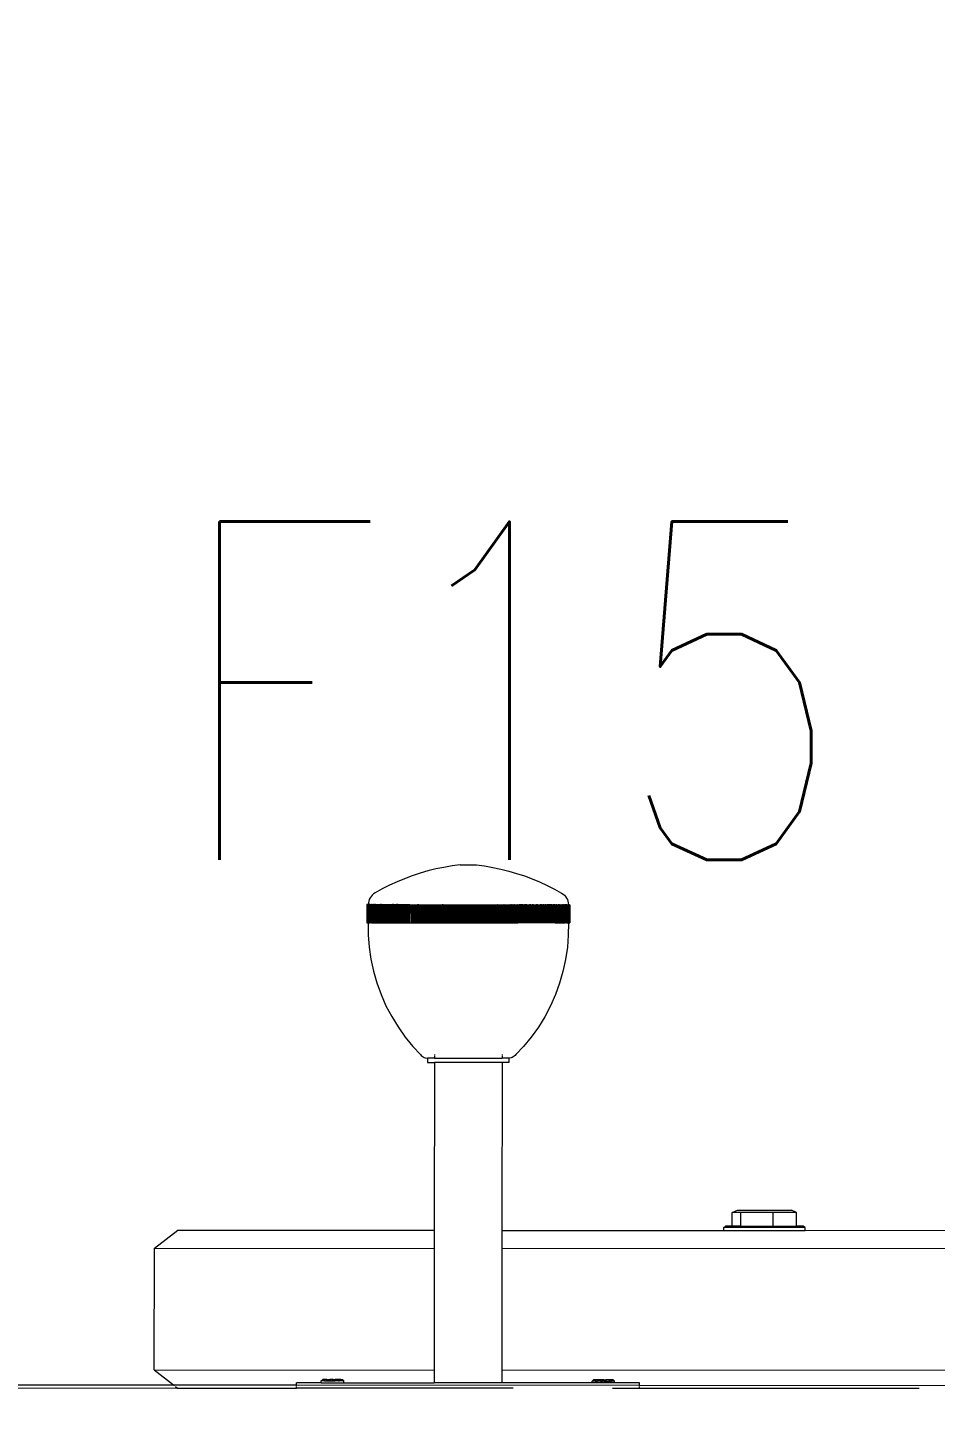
# Model space of a CAD drawing. Header units: inches. Extents: x 102655 to 148943, y 72248 to 114419.
# Drawn here: x 119462.5 to 119663.7, y 86831.7 to 87139.2 of the extents above; entities that cross this region are included whole.
import ezdxf
from ezdxf.enums import TextEntityAlignment as Align

# ---------------------------------------------------------------- set-up
doc = ezdxf.new("R2010")
doc.units = ezdxf.units.IN
doc.layers.add('ceiling dim', color=8, linetype='Continuous', lineweight=5)
doc.layers.add('Furnitureee', color=8, linetype='Continuous', lineweight=5)
doc.layers.add('E_TAG', color=30, linetype='Continuous')
doc.styles.add('Pyzd-Romans', font='romans.shx', dxfattribs={"width": 0.8})

# ---------------------------------------------------------------- blocks, each defined once
blk = doc.blocks.new('baby foot pl')
at = {"color": 8}
for p, q in [((2.71204, 2.81693), (2.71026, 2.81656)), ((2.71383, 2.81724), (2.71204, 2.81693)), ((2.71563, 2.81748), (2.71383, 2.81724)), ((2.71925, 2.81748), (2.71563, 2.81748)), ((2.71925, 2.81748), (2.72106, 2.81724)), ((2.72106, 2.81724), (2.72285, 2.81693)), ((2.72285, 2.81693), (2.72463, 2.81656)), ((2.70331, 2.81441), (2.70163, 2.81371)), ((2.70502, 2.81504), (2.70331, 2.81441)), ((2.70674, 2.81561), (2.70502, 2.81504)), ((2.70849, 2.81612), (2.70674, 2.81561)), ((2.71026, 2.81656), (2.70849, 2.81612)), ((2.72463, 2.81656), (2.72639, 2.81612)), ((2.72639, 2.81612), (2.72814, 2.81561)), ((2.72814, 2.81561), (2.72987, 2.81504)), ((2.72987, 2.81504), (2.73157, 2.81441)), ((2.73157, 2.81441), (2.73325, 2.81371)), ((2.69614, 2.81078), (2.69588, 2.81048)), ((2.69644, 2.81103), (2.69614, 2.81078)), ((2.69676, 2.81125), (2.69644, 2.81103)), ((2.69835, 2.81213), (2.69676, 2.81125)), ((2.69998, 2.81295), (2.69835, 2.81213)), ((2.70163, 2.81371), (2.69998, 2.81295)), ((2.73325, 2.81371), (2.73491, 2.81295)), ((2.73491, 2.81295), (2.73653, 2.81213)), ((2.73653, 2.81213), (2.73812, 2.81125)), ((2.73812, 2.81125), (2.73845, 2.81103)), ((2.73845, 2.81103), (2.73874, 2.81078)), ((2.73874, 2.81078), (2.739, 2.81048)), ((2.69494, 2.80865), (2.69494, 2.80465)), ((2.69499, 2.80865), (2.69494, 2.80865)), ((2.69499, 2.80865), (2.69499, 2.80465)), ((2.69499, 2.80865), (2.69504, 2.80865)), ((2.69504, 2.80865), (2.69509, 2.80865)), ((2.69504, 2.80865), (2.69504, 2.80465)), ((2.69509, 2.80865), (2.69509, 2.80465)), ((2.69513, 2.80865), (2.69509, 2.80865)), ((2.69513, 2.80865), (2.69513, 2.80465)), ((2.69513, 2.80865), (2.69518, 2.80865)), ((2.69518, 2.80865), (2.69518, 2.80465)), ((2.69518, 2.80865), (2.69523, 2.80865)), ((2.69526, 2.80865), (2.69523, 2.80865)), ((2.69523, 2.80865), (2.69523, 2.80465)), ((2.69529, 2.80905), (2.69526, 2.80865)), ((2.69531, 2.80865), (2.69526, 2.80865)), ((2.69526, 2.80865), (2.69528, 2.80465)), ((2.69536, 2.80943), (2.69529, 2.80905)), ((2.69531, 2.80865), (2.69533, 2.80465)), ((2.69537, 2.80865), (2.69531, 2.80865)), ((2.69549, 2.8098), (2.69536, 2.80943)), ((2.69537, 2.80865), (2.69537, 2.80465)), ((2.69542, 2.80865), (2.69537, 2.80865)), ((2.69542, 2.80865), (2.69542, 2.80465)), ((2.69542, 2.80865), (2.69547, 2.80865)), ((2.69547, 2.80865), (2.69547, 2.80465)), ((2.69552, 2.80865), (2.69547, 2.80865)), ((2.69566, 2.81015), (2.69549, 2.8098)), ((2.69552, 2.80865), (2.69552, 2.80465)), ((2.69556, 2.80865), (2.69552, 2.80865)), ((2.69556, 2.80865), (2.69556, 2.80465)), ((2.69556, 2.80865), (2.69561, 2.80865)), ((2.69561, 2.80865), (2.69561, 2.80465)), ((2.69565, 2.80865), (2.69561, 2.80865)), ((2.69569, 2.80865), (2.69565, 2.80865)), ((2.69565, 2.80865), (2.69566, 2.80465)), ((2.69588, 2.81048), (2.69566, 2.81015)), ((2.69569, 2.80865), (2.69571, 2.80465)), ((2.69569, 2.80865), (2.69585, 2.80865)), ((2.69585, 2.80865), (2.69585, 2.80465)), ((2.69585, 2.80865), (2.69599, 2.80865)), ((2.69599, 2.80865), (2.69599, 2.80465)), ((2.69613, 2.80865), (2.69599, 2.80865)), ((2.69613, 2.80865), (2.69613, 2.80465)), ((2.69613, 2.80865), (2.69627, 2.80865)), ((2.69627, 2.80865), (2.69627, 2.80465)), ((2.69641, 2.80865), (2.69627, 2.80865)), ((2.69641, 2.80865), (2.69641, 2.80465)), ((2.69641, 2.80865), (2.69655, 2.80865)), ((2.69655, 2.80865), (2.69655, 2.80465)), ((2.69669, 2.80865), (2.69655, 2.80865)), ((2.69669, 2.80865), (2.69669, 2.80465)), ((2.69683, 2.80865), (2.69669, 2.80865)), ((2.69683, 2.80865), (2.69683, 2.80465)), ((2.69683, 2.80865), (2.69697, 2.80865)), ((2.69697, 2.80865), (2.69697, 2.80465)), ((2.69711, 2.80865), (2.69697, 2.80865)), ((2.69711, 2.80865), (2.69711, 2.80465)), ((2.69725, 2.80865), (2.69711, 2.80865)), ((2.69725, 2.80865), (2.69725, 2.80465)), ((2.69725, 2.80865), (2.69739, 2.80865)), ((2.69739, 2.80865), (2.69739, 2.80465)), ((2.69739, 2.80865), (2.69753, 2.80865)), ((2.69753, 2.80865), (2.69753, 2.80465)), ((2.69767, 2.80865), (2.69753, 2.80865)), ((2.69767, 2.80865), (2.69767, 2.80465)), ((2.69782, 2.80865), (2.69767, 2.80865)), ((2.69782, 2.80865), (2.69782, 2.80465)), ((2.69782, 2.80865), (2.69796, 2.80865)), ((2.69796, 2.80865), (2.69796, 2.80465)), ((2.69816, 2.80865), (2.69796, 2.80865)), ((2.69816, 2.80865), (2.69817, 2.80465)), ((2.69816, 2.80865), (2.6984, 2.80865)), ((2.6984, 2.80865), (2.6984, 2.80465)), ((2.6984, 2.80865), (2.69862, 2.80865)), ((2.69862, 2.80865), (2.69862, 2.80465)), ((2.69885, 2.80865), (2.69862, 2.80865)), ((2.69885, 2.80865), (2.69885, 2.80465)), ((2.69885, 2.80865), (2.69907, 2.80865)), ((2.69907, 2.80865), (2.69907, 2.80465)), ((2.69907, 2.80865), (2.69929, 2.80865)), ((2.69929, 2.80865), (2.69929, 2.80465)), ((2.69929, 2.80865), (2.69952, 2.80865)), ((2.69952, 2.80865), (2.69952, 2.80465)), ((2.69952, 2.80865), (2.69974, 2.80865)), ((2.69974, 2.80865), (2.69974, 2.80465)), ((2.69974, 2.80865), (2.69996, 2.80865)), ((2.69996, 2.80865), (2.69996, 2.80465)), ((2.70019, 2.80865), (2.69996, 2.80865)), ((2.70019, 2.80865), (2.70019, 2.80465)), ((2.70019, 2.80865), (2.70041, 2.80865)), ((2.70041, 2.80865), (2.70041, 2.80465)), ((2.70063, 2.80865), (2.70041, 2.80865)), ((2.70063, 2.80865), (2.70063, 2.80465)), ((2.70063, 2.80865), (2.70086, 2.80865)), ((2.70086, 2.80865), (2.70086, 2.80465)), ((2.70108, 2.80865), (2.70086, 2.80865)), ((2.70108, 2.80865), (2.70108, 2.80465)), ((2.70108, 2.80865), (2.70131, 2.80865)), ((2.70131, 2.80865), (2.70131, 2.80465)), ((2.70131, 2.80865), (2.70153, 2.80865)), ((2.70153, 2.80865), (2.70153, 2.80465)), ((2.70182, 2.80865), (2.70153, 2.80865)), ((2.70182, 2.80865), (2.70182, 2.80465)), ((2.70211, 2.80865), (2.70182, 2.80865)), ((2.70211, 2.80865), (2.70211, 2.80465)), ((2.70211, 2.80865), (2.7024, 2.80865)), ((2.7024, 2.80865), (2.7024, 2.80465)), ((2.70269, 2.80865), (2.7024, 2.80865)), ((2.70269, 2.80865), (2.70269, 2.80465)), ((2.70298, 2.80865), (2.70269, 2.80865)), ((2.70298, 2.80865), (2.70298, 2.80465)), ((2.70298, 2.80865), (2.70328, 2.80865)), ((2.70328, 2.80865), (2.70328, 2.80465)), ((2.70357, 2.80865), (2.70328, 2.80865)), ((2.70357, 2.80865), (2.70357, 2.80465)), ((2.70357, 2.80865), (2.70386, 2.80865)), ((2.70386, 2.80865), (2.70386, 2.80465)), ((2.70415, 2.80865), (2.70386, 2.80865)), ((2.70415, 2.80865), (2.70415, 2.80465)), ((2.70444, 2.80865), (2.70415, 2.80865)), ((2.70444, 2.80865), (2.70444, 2.80465)), ((2.70444, 2.80865), (2.70473, 2.80865)), ((2.70473, 2.80865), (2.70473, 2.80465)), ((2.70473, 2.80865), (2.70502, 2.80865)), ((2.70502, 2.80865), (2.70502, 2.80465)), ((2.70531, 2.80865), (2.70502, 2.80865)), ((2.70531, 2.80865), (2.70531, 2.80465)), ((2.70531, 2.80865), (2.70561, 2.80865)), ((2.70561, 2.80865), (2.70561, 2.80465)), ((2.70561, 2.80865), (2.7059, 2.80865)), ((2.7059, 2.80865), (2.7059, 2.80465)), ((2.7059, 2.80865), (2.70619, 2.80865)), ((2.70619, 2.80865), (2.70619, 2.80465)), ((2.70647, 2.80865), (2.70619, 2.80865)), ((2.70647, 2.80865), (2.70647, 2.80465)), ((2.70647, 2.80865), (2.70652, 2.80865)), ((2.70652, 2.80865), (2.70652, 2.80465)), ((2.70681, 2.80865), (2.70652, 2.80865)), ((2.70681, 2.80865), (2.70681, 2.80465)), ((2.70681, 2.80865), (2.70686, 2.80865)), ((2.70716, 2.80865), (2.70686, 2.80865)), ((2.70686, 2.80865), (2.70686, 2.80465)), ((2.70716, 2.80865), (2.70714, 2.80465)), ((2.70716, 2.80865), (2.7072, 2.80865)), ((2.7072, 2.80865), (2.7072, 2.80465)), ((2.70749, 2.80865), (2.7072, 2.80865)), ((2.70749, 2.80865), (2.70749, 2.80465)), ((2.70749, 2.80865), (2.70754, 2.80865)), ((2.70782, 2.80865), (2.70754, 2.80865)), ((2.70754, 2.80865), (2.70754, 2.80465)), ((2.70782, 2.80865), (2.70782, 2.80465)), ((2.70782, 2.80865), (2.70788, 2.80865)), ((2.70817, 2.80865), (2.70788, 2.80865)), ((2.70788, 2.80865), (2.70788, 2.80465)), ((2.70817, 2.80865), (2.70817, 2.80465)), ((2.70817, 2.80865), (2.70822, 2.80865)), ((2.70851, 2.80865), (2.70822, 2.80865)), ((2.70822, 2.80865), (2.70822, 2.80465)), ((2.70851, 2.80865), (2.70851, 2.80465)), ((2.70856, 2.80865), (2.70851, 2.80865)), ((2.70856, 2.80865), (2.70856, 2.80465)), ((2.70885, 2.80865), (2.70856, 2.80865)), ((2.70885, 2.80865), (2.70885, 2.80465)), ((2.70891, 2.80865), (2.70885, 2.80865)), ((2.70918, 2.80865), (2.70891, 2.80865)), ((2.70891, 2.80865), (2.70891, 2.80465)), ((2.70918, 2.80865), (2.70918, 2.80465)), ((2.70924, 2.80865), (2.70918, 2.80865)), ((2.70924, 2.80865), (2.70924, 2.80465)), ((2.70953, 2.80865), (2.70924, 2.80865)), ((2.70953, 2.80865), (2.70953, 2.80465)), ((2.70953, 2.80865), (2.70958, 2.80865)), ((2.70958, 2.80865), (2.70958, 2.80465)), ((2.70986, 2.80865), (2.70958, 2.80865)), ((2.70991, 2.80865), (2.70986, 2.80865)), ((2.70986, 2.80865), (2.70986, 2.80465)), ((2.7102, 2.80865), (2.70991, 2.80865)), ((2.70991, 2.80865), (2.70991, 2.80465)), ((2.71026, 2.80865), (2.7102, 2.80865)), ((2.7102, 2.80865), (2.7102, 2.80465)), ((2.71026, 2.80865), (2.71026, 2.80465)), ((2.71054, 2.80865), (2.71026, 2.80865)), ((2.71054, 2.80865), (2.71054, 2.80465)), ((2.71059, 2.80865), (2.71054, 2.80865)), ((2.71059, 2.80865), (2.71059, 2.80465)), ((2.71088, 2.80865), (2.71059, 2.80865)), ((2.71088, 2.80865), (2.71088, 2.80465)), ((2.71088, 2.80865), (2.71094, 2.80865)), ((2.71094, 2.80865), (2.71094, 2.80465)), ((2.71122, 2.80865), (2.71094, 2.80865)), ((2.71122, 2.80865), (2.71122, 2.80465)), ((2.71128, 2.80865), (2.71122, 2.80865)), ((2.71128, 2.80865), (2.71128, 2.80465)), ((2.71156, 2.80865), (2.71128, 2.80865)), ((2.71162, 2.80865), (2.71156, 2.80865)), ((2.71156, 2.80865), (2.71156, 2.80465)), ((2.71162, 2.80865), (2.71162, 2.80465)), ((2.71183, 2.80865), (2.71162, 2.80865)), ((2.71183, 2.80865), (2.71183, 2.80465)), ((2.71197, 2.80865), (2.71183, 2.80865)), ((2.71197, 2.80865), (2.71197, 2.80465)), ((2.7122, 2.80865), (2.71197, 2.80865)), ((2.7122, 2.80865), (2.7122, 2.80465)), ((2.71234, 2.80865), (2.7122, 2.80865)), ((2.71256, 2.80865), (2.71234, 2.80865)), ((2.71234, 2.80865), (2.71234, 2.80465)), ((2.7127, 2.80865), (2.71256, 2.80865)), ((2.71256, 2.80865), (2.71256, 2.80465)), ((2.7127, 2.80865), (2.7127, 2.80465)), ((2.71292, 2.80865), (2.7127, 2.80865)), ((2.71292, 2.80865), (2.71292, 2.80465)), ((2.71307, 2.80865), (2.71292, 2.80865)), ((2.71329, 2.80865), (2.71307, 2.80865)), ((2.71307, 2.80865), (2.71307, 2.80465)), ((2.71329, 2.80865), (2.71329, 2.80465)), ((2.71343, 2.80865), (2.71329, 2.80865)), ((2.71365, 2.80865), (2.71343, 2.80865)), ((2.71343, 2.80865), (2.71343, 2.80465)), ((2.71365, 2.80865), (2.71365, 2.80465)), ((2.7138, 2.80865), (2.71365, 2.80865)), ((2.71402, 2.80865), (2.7138, 2.80865)), ((2.7138, 2.80865), (2.7138, 2.80465)), ((2.71402, 2.80865), (2.71402, 2.80465)), ((2.71416, 2.80865), (2.71402, 2.80865)), ((2.71416, 2.80865), (2.71416, 2.80465)), ((2.71439, 2.80865), (2.71416, 2.80865)), ((2.71439, 2.80865), (2.71439, 2.80465)), ((2.71453, 2.80865), (2.71439, 2.80865)), ((2.71474, 2.80865), (2.71453, 2.80865)), ((2.71453, 2.80865), (2.71453, 2.80465)), ((2.71474, 2.80865), (2.71474, 2.80465)), ((2.71488, 2.80865), (2.71474, 2.80865)), ((2.71488, 2.80865), (2.71488, 2.80465)), ((2.71511, 2.80865), (2.71488, 2.80865)), ((2.71511, 2.80865), (2.71511, 2.80465)), ((2.71525, 2.80865), (2.71511, 2.80865)), ((2.71547, 2.80865), (2.71525, 2.80865)), ((2.71525, 2.80865), (2.71525, 2.80465)), ((2.71547, 2.80865), (2.71547, 2.80465)), ((2.71561, 2.80865), (2.71547, 2.80865)), ((2.71561, 2.80865), (2.71561, 2.80465)), ((2.71584, 2.80865), (2.71561, 2.80865)), ((2.71598, 2.80865), (2.71584, 2.80865)), ((2.71584, 2.80865), (2.71584, 2.80465)), ((2.71598, 2.80865), (2.71598, 2.80465)), ((2.7162, 2.80865), (2.71598, 2.80865)), ((2.71634, 2.80865), (2.7162, 2.80865)), ((2.7162, 2.80865), (2.7162, 2.80465)), ((2.71634, 2.80865), (2.71634, 2.80465)), ((2.71656, 2.80865), (2.71634, 2.80865)), ((2.71671, 2.80865), (2.71656, 2.80865)), ((2.71656, 2.80865), (2.71656, 2.80465)), ((2.71693, 2.80865), (2.71671, 2.80865)), ((2.71671, 2.80865), (2.71671, 2.80465)), ((2.71693, 2.80865), (2.71693, 2.80465)), ((2.71708, 2.80865), (2.71693, 2.80865)), ((2.71708, 2.80865), (2.71708, 2.80465)), ((2.7173, 2.80865), (2.71708, 2.80865)), ((2.71744, 2.80865), (2.7173, 2.80865)), ((2.7173, 2.80865), (2.7173, 2.80465)), ((2.71744, 2.80865), (2.71744, 2.80465)), ((2.71757, 2.80865), (2.71744, 2.80865)), ((2.71757, 2.80865), (2.71756, 2.80465)), ((2.7178, 2.80865), (2.71757, 2.80865)), ((2.7178, 2.80865), (2.7178, 2.80465)), ((2.71794, 2.80865), (2.7178, 2.80865)), ((2.71816, 2.80865), (2.71794, 2.80865)), ((2.71794, 2.80865), (2.71794, 2.80465)), ((2.7183, 2.80865), (2.71816, 2.80865)), ((2.71816, 2.80865), (2.71816, 2.80465)), ((2.71852, 2.80865), (2.7183, 2.80865)), ((2.7183, 2.80865), (2.7183, 2.80465)), ((2.71852, 2.80865), (2.71852, 2.80465)), ((2.71867, 2.80865), (2.71852, 2.80865)), ((2.71867, 2.80865), (2.71867, 2.80465)), ((2.71889, 2.80865), (2.71867, 2.80865)), ((2.71903, 2.80865), (2.71889, 2.80865)), ((2.71889, 2.80865), (2.71889, 2.80465)), ((2.71925, 2.80865), (2.71903, 2.80865)), ((2.71903, 2.80865), (2.71903, 2.80465)), ((2.7194, 2.80865), (2.71925, 2.80865)), ((2.71925, 2.80865), (2.71925, 2.80465)), ((2.7194, 2.80865), (2.7194, 2.80465)), ((2.71962, 2.80865), (2.7194, 2.80865)), ((2.71976, 2.80865), (2.71962, 2.80865)), ((2.71962, 2.80865), (2.71962, 2.80465)), ((2.71976, 2.80865), (2.71976, 2.80465)), ((2.71999, 2.80865), (2.71976, 2.80865)), ((2.71999, 2.80865), (2.71999, 2.80465)), ((2.72013, 2.80865), (2.71999, 2.80865)), ((2.72013, 2.80865), (2.72013, 2.80465)), ((2.72035, 2.80865), (2.72013, 2.80865)), ((2.72048, 2.80865), (2.72035, 2.80865)), ((2.72035, 2.80865), (2.72035, 2.80465)), ((2.72048, 2.80865), (2.72048, 2.80465)), ((2.72071, 2.80865), (2.72048, 2.80865)), ((2.72071, 2.80865), (2.72071, 2.80465)), ((2.72085, 2.80865), (2.72071, 2.80865)), ((2.72108, 2.80865), (2.72085, 2.80865)), ((2.72085, 2.80865), (2.72085, 2.80465)), ((2.72121, 2.80865), (2.72108, 2.80865)), ((2.72108, 2.80865), (2.72108, 2.80465)), ((2.72144, 2.80865), (2.72121, 2.80865)), ((2.72121, 2.80865), (2.72121, 2.80465)), ((2.72144, 2.80865), (2.72144, 2.80465)), ((2.72158, 2.80865), (2.72144, 2.80865)), ((2.7218, 2.80865), (2.72158, 2.80865)), ((2.72158, 2.80865), (2.72158, 2.80465)), ((2.7218, 2.80865), (2.7218, 2.80465)), ((2.72194, 2.80865), (2.7218, 2.80865)), ((2.72217, 2.80865), (2.72194, 2.80865)), ((2.72194, 2.80865), (2.72194, 2.80465)), ((2.72217, 2.80865), (2.72217, 2.80465)), ((2.72231, 2.80865), (2.72217, 2.80865)), ((2.72253, 2.80865), (2.72231, 2.80865)), ((2.72231, 2.80865), (2.72231, 2.80465)), ((2.72268, 2.80865), (2.72253, 2.80865)), ((2.72253, 2.80865), (2.72253, 2.80465)), ((2.7229, 2.80865), (2.72268, 2.80865)), ((2.72268, 2.80865), (2.72268, 2.80465)), ((2.7229, 2.80865), (2.7229, 2.80465)), ((2.72304, 2.80865), (2.7229, 2.80865)), ((2.72304, 2.80865), (2.72304, 2.80465)), ((2.72304, 2.80865), (2.72327, 2.80865)), ((2.72327, 2.80865), (2.72327, 2.80465)), ((2.72331, 2.80865), (2.72327, 2.80865)), ((2.72331, 2.80865), (2.72331, 2.80465)), ((2.7236, 2.80865), (2.72331, 2.80865)), ((2.7236, 2.80865), (2.7236, 2.80465)), ((2.72365, 2.80865), (2.7236, 2.80865)), ((2.72394, 2.80865), (2.72365, 2.80865)), ((2.72365, 2.80865), (2.72365, 2.80465)), ((2.72399, 2.80865), (2.72394, 2.80865)), ((2.72394, 2.80865), (2.72394, 2.80465)), ((2.72427, 2.80865), (2.72399, 2.80865)), ((2.72399, 2.80865), (2.72399, 2.80465)), ((2.72427, 2.80865), (2.72427, 2.80465)), ((2.72433, 2.80865), (2.72427, 2.80865)), ((2.72433, 2.80865), (2.72433, 2.80465)), ((2.72462, 2.80865), (2.72433, 2.80865)), ((2.72467, 2.80865), (2.72462, 2.80865)), ((2.72462, 2.80865), (2.72462, 2.80465)), ((2.72495, 2.80865), (2.72467, 2.80865)), ((2.72467, 2.80865), (2.72467, 2.80465)), ((2.72501, 2.80865), (2.72495, 2.80865)), ((2.72495, 2.80865), (2.72495, 2.80465)), ((2.72501, 2.80865), (2.72501, 2.80465)), ((2.7253, 2.80865), (2.72501, 2.80865)), ((2.72535, 2.80865), (2.7253, 2.80865)), ((2.7253, 2.80865), (2.7253, 2.80465)), ((2.72535, 2.80865), (2.72535, 2.80465)), ((2.72564, 2.80865), (2.72535, 2.80865)), ((2.72564, 2.80865), (2.72564, 2.80465)), ((2.72569, 2.80865), (2.72564, 2.80865)), ((2.72569, 2.80865), (2.72569, 2.80465)), ((2.72598, 2.80865), (2.72569, 2.80865)), ((2.72602, 2.80865), (2.72598, 2.80865)), ((2.72598, 2.80865), (2.72598, 2.80465)), ((2.72602, 2.80865), (2.72602, 2.80465)), ((2.72631, 2.80865), (2.72602, 2.80865)), ((2.72631, 2.80865), (2.72631, 2.80465)), ((2.72636, 2.80865), (2.72631, 2.80865)), ((2.72665, 2.80865), (2.72636, 2.80865)), ((2.72636, 2.80865), (2.72636, 2.80465)), ((2.7267, 2.80865), (2.72665, 2.80865)), ((2.72665, 2.80865), (2.72665, 2.80465)), ((2.7267, 2.80865), (2.7267, 2.80465)), ((2.72699, 2.80865), (2.7267, 2.80865)), ((2.72704, 2.80865), (2.72699, 2.80865)), ((2.72699, 2.80865), (2.72699, 2.80465)), ((2.72733, 2.80865), (2.72704, 2.80865)), ((2.72704, 2.80865), (2.72704, 2.80465)), ((2.72733, 2.80865), (2.72733, 2.80465)), ((2.72738, 2.80865), (2.72733, 2.80865)), ((2.72738, 2.80865), (2.72738, 2.80465)), ((2.72767, 2.80865), (2.72738, 2.80865)), ((2.72767, 2.80865), (2.72767, 2.80465)), ((2.72772, 2.80865), (2.72767, 2.80865)), ((2.72801, 2.80865), (2.72772, 2.80865)), ((2.72772, 2.80865), (2.72772, 2.80465)), ((2.72801, 2.80865), (2.72801, 2.80465)), ((2.72806, 2.80865), (2.72801, 2.80865)), ((2.72835, 2.80865), (2.72806, 2.80865)), ((2.72806, 2.80865), (2.72806, 2.80465)), ((2.72835, 2.80865), (2.72835, 2.80465)), ((2.72841, 2.80865), (2.72835, 2.80865)), ((2.72841, 2.80865), (2.72841, 2.80465)), ((2.72841, 2.80865), (2.72869, 2.80865)), ((2.72869, 2.80865), (2.72869, 2.80465)), ((2.72898, 2.80865), (2.72869, 2.80865)), ((2.72898, 2.80865), (2.72898, 2.80465)), ((2.72927, 2.80865), (2.72898, 2.80865)), ((2.72927, 2.80865), (2.72927, 2.80465)), ((2.72956, 2.80865), (2.72927, 2.80865)), ((2.72956, 2.80865), (2.72956, 2.80465)), ((2.72985, 2.80865), (2.72956, 2.80865)), ((2.72985, 2.80865), (2.72985, 2.80465)), ((2.73014, 2.80865), (2.72985, 2.80865)), ((2.73014, 2.80865), (2.73014, 2.80465)), ((2.73044, 2.80865), (2.73014, 2.80865)), ((2.73044, 2.80865), (2.73044, 2.80465)), ((2.73073, 2.80865), (2.73044, 2.80865)), ((2.73073, 2.80865), (2.73073, 2.80465)), ((2.73102, 2.80865), (2.73073, 2.80865)), ((2.73102, 2.80865), (2.73102, 2.80465)), ((2.73131, 2.80865), (2.73102, 2.80865)), ((2.73131, 2.80865), (2.73131, 2.80465)), ((2.7316, 2.80865), (2.73131, 2.80865)), ((2.7316, 2.80865), (2.7316, 2.80465)), ((2.73189, 2.80865), (2.7316, 2.80865)), ((2.73189, 2.80865), (2.73189, 2.80465)), ((2.73218, 2.80865), (2.73189, 2.80865)), ((2.73218, 2.80865), (2.73218, 2.80465)), ((2.73247, 2.80865), (2.73218, 2.80865)), ((2.73247, 2.80865), (2.73247, 2.80465)), ((2.73277, 2.80865), (2.73247, 2.80865)), ((2.73277, 2.80865), (2.73277, 2.80465)), ((2.73306, 2.80865), (2.73277, 2.80865)), ((2.73306, 2.80865), (2.73306, 2.80465)), ((2.73306, 2.80865), (2.73335, 2.80865)), ((2.73335, 2.80865), (2.73335, 2.80465)), ((2.73357, 2.80865), (2.73335, 2.80865)), ((2.73357, 2.80865), (2.73357, 2.80465)), ((2.7338, 2.80865), (2.73357, 2.80865)), ((2.7338, 2.80865), (2.7338, 2.80465)), ((2.73402, 2.80865), (2.7338, 2.80865)), ((2.73402, 2.80865), (2.73402, 2.80465)), ((2.73402, 2.80865), (2.73424, 2.80865)), ((2.73424, 2.80865), (2.73424, 2.80465)), ((2.73446, 2.80865), (2.73424, 2.80865)), ((2.73446, 2.80865), (2.73446, 2.80465)), ((2.73469, 2.80865), (2.73446, 2.80865)), ((2.73469, 2.80865), (2.73469, 2.80465)), ((2.73491, 2.80865), (2.73469, 2.80865)), ((2.73491, 2.80865), (2.73491, 2.80465)), ((2.73514, 2.80865), (2.73491, 2.80865)), ((2.73514, 2.80865), (2.73514, 2.80465)), ((2.73536, 2.80865), (2.73514, 2.80865)), ((2.73536, 2.80865), (2.73536, 2.80465)), ((2.73558, 2.80865), (2.73536, 2.80865)), ((2.73558, 2.80865), (2.73558, 2.80465)), ((2.7358, 2.80865), (2.73558, 2.80865)), ((2.7358, 2.80865), (2.7358, 2.80465)), ((2.73603, 2.80865), (2.7358, 2.80865)), ((2.73603, 2.80865), (2.73603, 2.80465)), ((2.73625, 2.80865), (2.73603, 2.80865)), ((2.73625, 2.80865), (2.73625, 2.80465)), ((2.73648, 2.80865), (2.73625, 2.80865)), ((2.73648, 2.80865), (2.73648, 2.80465)), ((2.7367, 2.80865), (2.73648, 2.80865)), ((2.7367, 2.80865), (2.7367, 2.80465)), ((2.7367, 2.80865), (2.73693, 2.80865)), ((2.73693, 2.80865), (2.73693, 2.80465)), ((2.73706, 2.80865), (2.73693, 2.80865)), ((2.73706, 2.80865), (2.73706, 2.80465)), ((2.73721, 2.80865), (2.73706, 2.80865)), ((2.73721, 2.80865), (2.73721, 2.80465)), ((2.73735, 2.80865), (2.73721, 2.80865)), ((2.73735, 2.80865), (2.73735, 2.80465)), ((2.73749, 2.80865), (2.73735, 2.80865)), ((2.73749, 2.80865), (2.73749, 2.80465)), ((2.73763, 2.80865), (2.73749, 2.80865)), ((2.73763, 2.80865), (2.73763, 2.80465)), ((2.73777, 2.80865), (2.73763, 2.80865)), ((2.73777, 2.80865), (2.73777, 2.80465)), ((2.73791, 2.80865), (2.73777, 2.80865)), ((2.73791, 2.80865), (2.73791, 2.80465)), ((2.73805, 2.80865), (2.73791, 2.80865)), ((2.73805, 2.80865), (2.73805, 2.80465)), ((2.73805, 2.80865), (2.73819, 2.80865)), ((2.73819, 2.80865), (2.73819, 2.80465)), ((2.73833, 2.80865), (2.73819, 2.80865)), ((2.73833, 2.80865), (2.73833, 2.80465)), ((2.73833, 2.80865), (2.73847, 2.80865)), ((2.73847, 2.80865), (2.73847, 2.80465)), ((2.73861, 2.80865), (2.73847, 2.80865)), ((2.73861, 2.80865), (2.73861, 2.80465)), ((2.73875, 2.80865), (2.73861, 2.80865)), ((2.73875, 2.80865), (2.73875, 2.80465)), ((2.73875, 2.80865), (2.73889, 2.80865)), ((2.73889, 2.80865), (2.73889, 2.80465)), ((2.73903, 2.80865), (2.73889, 2.80865)), ((2.739, 2.81048), (2.73922, 2.81015)), ((2.73903, 2.80865), (2.73903, 2.80465)), ((2.73918, 2.80865), (2.73903, 2.80865)), ((2.73918, 2.80865), (2.73918, 2.80465)), ((2.73922, 2.80865), (2.73918, 2.80865)), ((2.73922, 2.81015), (2.73939, 2.8098)), ((2.73922, 2.80865), (2.73927, 2.80865)), ((2.73922, 2.80865), (2.73922, 2.80465)), ((2.73927, 2.80865), (2.73928, 2.80465)), ((2.73933, 2.80865), (2.73927, 2.80865)), ((2.73933, 2.80865), (2.73933, 2.80465)), ((2.73938, 2.80865), (2.73933, 2.80865)), ((2.73938, 2.80865), (2.73943, 2.80865)), ((2.73938, 2.80865), (2.73938, 2.80465)), ((2.73939, 2.8098), (2.73952, 2.80943)), ((2.73943, 2.80865), (2.73943, 2.80465)), ((2.73948, 2.80865), (2.73943, 2.80865)), ((2.73948, 2.80865), (2.73948, 2.80465)), ((2.73952, 2.80865), (2.73948, 2.80865)), ((2.73952, 2.80943), (2.7396, 2.80905)), ((2.73952, 2.80865), (2.73957, 2.80865)), ((2.73952, 2.80865), (2.73952, 2.80465)), ((2.73957, 2.80865), (2.73957, 2.80465)), ((2.73962, 2.80865), (2.73957, 2.80865)), ((2.7396, 2.80905), (2.73962, 2.80865)), ((2.73962, 2.80865), (2.73961, 2.80465)), ((2.73962, 2.80865), (2.73965, 2.80865)), ((2.73965, 2.80865), (2.73965, 2.80465)), ((2.7397, 2.80865), (2.73965, 2.80865)), ((2.7397, 2.80865), (2.7397, 2.80465)), ((2.7397, 2.80865), (2.73975, 2.80865)), ((2.73975, 2.80865), (2.73975, 2.80465)), ((2.73975, 2.80865), (2.7398, 2.80865)), ((2.7398, 2.80865), (2.7398, 2.80465)), ((2.73985, 2.80865), (2.7398, 2.80865)), ((2.73985, 2.80865), (2.73985, 2.80465)), ((2.73985, 2.80865), (2.73989, 2.80865)), ((2.73989, 2.80865), (2.73989, 2.80465)), ((2.73989, 2.80865), (2.73994, 2.80865)), ((2.73994, 2.80865), (2.73994, 2.80465)), ((2.69499, 2.80465), (2.69494, 2.80465)), ((2.69504, 2.80465), (2.69499, 2.80465)), ((2.69509, 2.80465), (2.69504, 2.80465)), ((2.69513, 2.80465), (2.69509, 2.80465)), ((2.69518, 2.80465), (2.69513, 2.80465)), ((2.69523, 2.80465), (2.69518, 2.80465)), ((2.69523, 2.80465), (2.69527, 2.80194)), ((2.69528, 2.80465), (2.69523, 2.80465)), ((2.69533, 2.80465), (2.69528, 2.80465)), ((2.69533, 2.80465), (2.69537, 2.80465)), ((2.69542, 2.80465), (2.69537, 2.80465)), ((2.69547, 2.80465), (2.69542, 2.80465)), ((2.69547, 2.80465), (2.69552, 2.80465)), ((2.69556, 2.80465), (2.69552, 2.80465)), ((2.69561, 2.80465), (2.69556, 2.80465)), ((2.69566, 2.80465), (2.69561, 2.80465)), ((2.69571, 2.80465), (2.69566, 2.80465)), ((2.69571, 2.80465), (2.69585, 2.80465)), ((2.69585, 2.80465), (2.69599, 2.80465)), ((2.69613, 2.80465), (2.69599, 2.80465)), ((2.69627, 2.80465), (2.69613, 2.80465)), ((2.69641, 2.80465), (2.69627, 2.80465)), ((2.69655, 2.80465), (2.69641, 2.80465)), ((2.69669, 2.80465), (2.69655, 2.80465)), ((2.69683, 2.80465), (2.69669, 2.80465)), ((2.69697, 2.80465), (2.69683, 2.80465)), ((2.69711, 2.80465), (2.69697, 2.80465)), ((2.69725, 2.80465), (2.69711, 2.80465)), ((2.69739, 2.80465), (2.69725, 2.80465)), ((2.69753, 2.80465), (2.69739, 2.80465)), ((2.69767, 2.80465), (2.69753, 2.80465)), ((2.69782, 2.80465), (2.69767, 2.80465)), ((2.69796, 2.80465), (2.69782, 2.80465)), ((2.69817, 2.80465), (2.69796, 2.80465)), ((2.69817, 2.80465), (2.6984, 2.80465)), ((2.6984, 2.80465), (2.69862, 2.80465)), ((2.69862, 2.80465), (2.69885, 2.80465)), ((2.69885, 2.80465), (2.69907, 2.80465)), ((2.69907, 2.80465), (2.69929, 2.80465)), ((2.69929, 2.80465), (2.69952, 2.80465)), ((2.69952, 2.80465), (2.69974, 2.80465)), ((2.69974, 2.80465), (2.69996, 2.80465)), ((2.69996, 2.80465), (2.70019, 2.80465)), ((2.70019, 2.80465), (2.70041, 2.80465)), ((2.70041, 2.80465), (2.70063, 2.80465)), ((2.70063, 2.80465), (2.70086, 2.80465)), ((2.70086, 2.80465), (2.70108, 2.80465)), ((2.70108, 2.80465), (2.70131, 2.80465)), ((2.70131, 2.80465), (2.70153, 2.80465)), ((2.70153, 2.80465), (2.70182, 2.80465)), ((2.70182, 2.80465), (2.70211, 2.80465)), ((2.70211, 2.80465), (2.7024, 2.80465)), ((2.7024, 2.80465), (2.70269, 2.80465)), ((2.70269, 2.80465), (2.70298, 2.80465)), ((2.70298, 2.80465), (2.70328, 2.80465)), ((2.70328, 2.80465), (2.70357, 2.80465)), ((2.70357, 2.80465), (2.70386, 2.80465)), ((2.70386, 2.80465), (2.70415, 2.80465)), ((2.70415, 2.80465), (2.70444, 2.80465)), ((2.70444, 2.80465), (2.70473, 2.80465)), ((2.70473, 2.80465), (2.70502, 2.80465)), ((2.70502, 2.80465), (2.70531, 2.80465)), ((2.70531, 2.80465), (2.70561, 2.80465)), ((2.70561, 2.80465), (2.7059, 2.80465)), ((2.7059, 2.80465), (2.70619, 2.80465)), ((2.70619, 2.80465), (2.70647, 2.80465)), ((2.70652, 2.80465), (2.70647, 2.80465)), ((2.70681, 2.80465), (2.70652, 2.80465)), ((2.70686, 2.80465), (2.70681, 2.80465)), ((2.70714, 2.80465), (2.70686, 2.80465)), ((2.7072, 2.80465), (2.70714, 2.80465)), ((2.70749, 2.80465), (2.7072, 2.80465)), ((2.70754, 2.80465), (2.70749, 2.80465)), ((2.70782, 2.80465), (2.70754, 2.80465)), ((2.70788, 2.80465), (2.70782, 2.80465)), ((2.70817, 2.80465), (2.70788, 2.80465)), ((2.70822, 2.80465), (2.70817, 2.80465)), ((2.70851, 2.80465), (2.70822, 2.80465)), ((2.70856, 2.80465), (2.70851, 2.80465)), ((2.70885, 2.80465), (2.70856, 2.80465)), ((2.70891, 2.80465), (2.70885, 2.80465)), ((2.70918, 2.80465), (2.70891, 2.80465)), ((2.70924, 2.80465), (2.70918, 2.80465)), ((2.70953, 2.80465), (2.70924, 2.80465)), ((2.70958, 2.80465), (2.70953, 2.80465)), ((2.70986, 2.80465), (2.70958, 2.80465)), ((2.70991, 2.80465), (2.70986, 2.80465)), ((2.7102, 2.80465), (2.70991, 2.80465)), ((2.71026, 2.80465), (2.7102, 2.80465)), ((2.71054, 2.80465), (2.71026, 2.80465)), ((2.71059, 2.80465), (2.71054, 2.80465)), ((2.71088, 2.80465), (2.71059, 2.80465)), ((2.71094, 2.80465), (2.71088, 2.80465)), ((2.71122, 2.80465), (2.71094, 2.80465)), ((2.71128, 2.80465), (2.71122, 2.80465)), ((2.71156, 2.80465), (2.71128, 2.80465)), ((2.71162, 2.80465), (2.71156, 2.80465)), ((2.71183, 2.80465), (2.71162, 2.80465)), ((2.71197, 2.80465), (2.71183, 2.80465)), ((2.7122, 2.80465), (2.71197, 2.80465)), ((2.71234, 2.80465), (2.7122, 2.80465)), ((2.71256, 2.80465), (2.71234, 2.80465)), ((2.7127, 2.80465), (2.71256, 2.80465)), ((2.71292, 2.80465), (2.7127, 2.80465)), ((2.71307, 2.80465), (2.71292, 2.80465)), ((2.71329, 2.80465), (2.71307, 2.80465)), ((2.71343, 2.80465), (2.71329, 2.80465)), ((2.71365, 2.80465), (2.71343, 2.80465)), ((2.7138, 2.80465), (2.71365, 2.80465)), ((2.71402, 2.80465), (2.7138, 2.80465)), ((2.71416, 2.80465), (2.71402, 2.80465)), ((2.71439, 2.80465), (2.71416, 2.80465)), ((2.71453, 2.80465), (2.71439, 2.80465)), ((2.71474, 2.80465), (2.71453, 2.80465)), ((2.71488, 2.80465), (2.71474, 2.80465)), ((2.71511, 2.80465), (2.71488, 2.80465)), ((2.71525, 2.80465), (2.71511, 2.80465)), ((2.71547, 2.80465), (2.71525, 2.80465)), ((2.71561, 2.80465), (2.71547, 2.80465)), ((2.71584, 2.80465), (2.71561, 2.80465)), ((2.71598, 2.80465), (2.71584, 2.80465)), ((2.7162, 2.80465), (2.71598, 2.80465)), ((2.71634, 2.80465), (2.7162, 2.80465)), ((2.71656, 2.80465), (2.71634, 2.80465)), ((2.71671, 2.80465), (2.71656, 2.80465)), ((2.71693, 2.80465), (2.71671, 2.80465)), ((2.71708, 2.80465), (2.71693, 2.80465)), ((2.7173, 2.80465), (2.71708, 2.80465)), ((2.71744, 2.80465), (2.7173, 2.80465)), ((2.71756, 2.80465), (2.71744, 2.80465)), ((2.7178, 2.80465), (2.71756, 2.80465)), ((2.71794, 2.80465), (2.7178, 2.80465)), ((2.71816, 2.80465), (2.71794, 2.80465)), ((2.7183, 2.80465), (2.71816, 2.80465)), ((2.71852, 2.80465), (2.7183, 2.80465)), ((2.71867, 2.80465), (2.71852, 2.80465)), ((2.71889, 2.80465), (2.71867, 2.80465)), ((2.71903, 2.80465), (2.71889, 2.80465)), ((2.71925, 2.80465), (2.71903, 2.80465)), ((2.7194, 2.80465), (2.71925, 2.80465)), ((2.71962, 2.80465), (2.7194, 2.80465)), ((2.71976, 2.80465), (2.71962, 2.80465)), ((2.71999, 2.80465), (2.71976, 2.80465)), ((2.72013, 2.80465), (2.71999, 2.80465)), ((2.72035, 2.80465), (2.72013, 2.80465)), ((2.72048, 2.80465), (2.72035, 2.80465)), ((2.72071, 2.80465), (2.72048, 2.80465)), ((2.72085, 2.80465), (2.72071, 2.80465)), ((2.72108, 2.80465), (2.72085, 2.80465)), ((2.72121, 2.80465), (2.72108, 2.80465)), ((2.72144, 2.80465), (2.72121, 2.80465)), ((2.72158, 2.80465), (2.72144, 2.80465)), ((2.7218, 2.80465), (2.72158, 2.80465)), ((2.72194, 2.80465), (2.7218, 2.80465)), ((2.72217, 2.80465), (2.72194, 2.80465)), ((2.72231, 2.80465), (2.72217, 2.80465)), ((2.72253, 2.80465), (2.72231, 2.80465)), ((2.72268, 2.80465), (2.72253, 2.80465)), ((2.7229, 2.80465), (2.72268, 2.80465)), ((2.72304, 2.80465), (2.7229, 2.80465)), ((2.72327, 2.80465), (2.72304, 2.80465)), ((2.72331, 2.80465), (2.72327, 2.80465)), ((2.7236, 2.80465), (2.72331, 2.80465)), ((2.72365, 2.80465), (2.7236, 2.80465)), ((2.72394, 2.80465), (2.72365, 2.80465)), ((2.72399, 2.80465), (2.72394, 2.80465)), ((2.72427, 2.80465), (2.72399, 2.80465)), ((2.72433, 2.80465), (2.72427, 2.80465)), ((2.72462, 2.80465), (2.72433, 2.80465)), ((2.72467, 2.80465), (2.72462, 2.80465)), ((2.72495, 2.80465), (2.72467, 2.80465)), ((2.72501, 2.80465), (2.72495, 2.80465)), ((2.7253, 2.80465), (2.72501, 2.80465)), ((2.72535, 2.80465), (2.7253, 2.80465)), ((2.72564, 2.80465), (2.72535, 2.80465)), ((2.72569, 2.80465), (2.72564, 2.80465)), ((2.72598, 2.80465), (2.72569, 2.80465)), ((2.72602, 2.80465), (2.72598, 2.80465)), ((2.72631, 2.80465), (2.72602, 2.80465)), ((2.72636, 2.80465), (2.72631, 2.80465)), ((2.72665, 2.80465), (2.72636, 2.80465)), ((2.7267, 2.80465), (2.72665, 2.80465)), ((2.72699, 2.80465), (2.7267, 2.80465)), ((2.72704, 2.80465), (2.72699, 2.80465)), ((2.72733, 2.80465), (2.72704, 2.80465)), ((2.72738, 2.80465), (2.72733, 2.80465)), ((2.72767, 2.80465), (2.72738, 2.80465)), ((2.72772, 2.80465), (2.72767, 2.80465)), ((2.72801, 2.80465), (2.72772, 2.80465)), ((2.72806, 2.80465), (2.72801, 2.80465)), ((2.72835, 2.80465), (2.72806, 2.80465)), ((2.72841, 2.80465), (2.72835, 2.80465)), ((2.72869, 2.80465), (2.72841, 2.80465)), ((2.72898, 2.80465), (2.72869, 2.80465)), ((2.72927, 2.80465), (2.72898, 2.80465)), ((2.72956, 2.80465), (2.72927, 2.80465)), ((2.72985, 2.80465), (2.72956, 2.80465)), ((2.73014, 2.80465), (2.72985, 2.80465)), ((2.73044, 2.80465), (2.73014, 2.80465)), ((2.73073, 2.80465), (2.73044, 2.80465)), ((2.73102, 2.80465), (2.73073, 2.80465)), ((2.73131, 2.80465), (2.73102, 2.80465)), ((2.7316, 2.80465), (2.73131, 2.80465)), ((2.73189, 2.80465), (2.7316, 2.80465)), ((2.73218, 2.80465), (2.73189, 2.80465)), ((2.73247, 2.80465), (2.73218, 2.80465)), ((2.73277, 2.80465), (2.73247, 2.80465)), ((2.73306, 2.80465), (2.73277, 2.80465)), ((2.73335, 2.80465), (2.73306, 2.80465)), ((2.73357, 2.80465), (2.73335, 2.80465)), ((2.7338, 2.80465), (2.73357, 2.80465)), ((2.73402, 2.80465), (2.7338, 2.80465)), ((2.73424, 2.80465), (2.73402, 2.80465)), ((2.73446, 2.80465), (2.73424, 2.80465)), ((2.73469, 2.80465), (2.73446, 2.80465)), ((2.73491, 2.80465), (2.73469, 2.80465)), ((2.73514, 2.80465), (2.73491, 2.80465)), ((2.73536, 2.80465), (2.73514, 2.80465)), ((2.73558, 2.80465), (2.73536, 2.80465)), ((2.7358, 2.80465), (2.73558, 2.80465)), ((2.73603, 2.80465), (2.7358, 2.80465)), ((2.73625, 2.80465), (2.73603, 2.80465)), ((2.73648, 2.80465), (2.73625, 2.80465)), ((2.7367, 2.80465), (2.73648, 2.80465)), ((2.73693, 2.80465), (2.7367, 2.80465)), ((2.73706, 2.80465), (2.73693, 2.80465)), ((2.73721, 2.80465), (2.73706, 2.80465)), ((2.73735, 2.80465), (2.73721, 2.80465)), ((2.73749, 2.80465), (2.73735, 2.80465)), ((2.73763, 2.80465), (2.73749, 2.80465)), ((2.73777, 2.80465), (2.73763, 2.80465)), ((2.73791, 2.80465), (2.73777, 2.80465)), ((2.73805, 2.80465), (2.73791, 2.80465)), ((2.73819, 2.80465), (2.73805, 2.80465)), ((2.73833, 2.80465), (2.73819, 2.80465)), ((2.73847, 2.80465), (2.73833, 2.80465)), ((2.73861, 2.80465), (2.73847, 2.80465)), ((2.73875, 2.80465), (2.73861, 2.80465)), ((2.73889, 2.80465), (2.73875, 2.80465)), ((2.73889, 2.80465), (2.73903, 2.80465)), ((2.73903, 2.80465), (2.73918, 2.80465)), ((2.73922, 2.80465), (2.73918, 2.80465)), ((2.73928, 2.80465), (2.73922, 2.80465)), ((2.73933, 2.80465), (2.73928, 2.80465)), ((2.73933, 2.80465), (2.73938, 2.80465)), ((2.73943, 2.80465), (2.73938, 2.80465)), ((2.73948, 2.80465), (2.73943, 2.80465)), ((2.73952, 2.80465), (2.73948, 2.80465)), ((2.73957, 2.80465), (2.73952, 2.80465)), ((2.73961, 2.80465), (2.73957, 2.80465)), ((2.73965, 2.80465), (2.73961, 2.80465)), ((2.73965, 2.80465), (2.73961, 2.80194)), ((2.73965, 2.80465), (2.7397, 2.80465)), ((2.73975, 2.80465), (2.7397, 2.80465)), ((2.7398, 2.80465), (2.73975, 2.80465)), ((2.73985, 2.80465), (2.7398, 2.80465)), ((2.73989, 2.80465), (2.73985, 2.80465)), ((2.73994, 2.80465), (2.73989, 2.80465)), ((2.69527, 2.80194), (2.69548, 2.79924)), ((2.73961, 2.80194), (2.7394, 2.79924)), ((2.69548, 2.79924), (2.69587, 2.79655)), ((2.7394, 2.79924), (2.73901, 2.79655)), ((2.69587, 2.79655), (2.69645, 2.7939)), ((2.73901, 2.79655), (2.73844, 2.7939)), ((2.69645, 2.7939), (2.6972, 2.79129)), ((2.73844, 2.7939), (2.73769, 2.79129)), ((2.6972, 2.79129), (2.69812, 2.78874)), ((2.73769, 2.79129), (2.73676, 2.78874)), ((2.69812, 2.78874), (2.69921, 2.78626)), ((2.69921, 2.78626), (2.70047, 2.78385)), ((2.73567, 2.78626), (2.73441, 2.78385)), ((2.73676, 2.78874), (2.73567, 2.78626)), ((2.70047, 2.78385), (2.70189, 2.78154)), ((2.73441, 2.78385), (2.73299, 2.78154)), ((2.70189, 2.78154), (2.70346, 2.77932)), ((2.73299, 2.78154), (2.73143, 2.77932)), ((2.70346, 2.77932), (2.70518, 2.77722)), ((2.70518, 2.77722), (2.70686, 2.77544)), ((2.72971, 2.77722), (2.72803, 2.77544)), ((2.73143, 2.77932), (2.72971, 2.77722)), ((2.70686, 2.77544), (2.70703, 2.77524)), ((2.70703, 2.77524), (2.70723, 2.77507)), ((2.70723, 2.77507), (2.70744, 2.77492)), ((2.70744, 2.77492), (2.70768, 2.77481)), ((2.70768, 2.77481), (2.70792, 2.77472)), ((2.70792, 2.77472), (2.70844, 2.77465)), ((2.70844, 2.77465), (2.70844, 2.77365)), ((2.70844, 2.77465), (2.70994, 2.77465)), ((2.70994, 2.77546), (2.70994, 2.77524)), ((2.70994, 2.77507), (2.70994, 2.77465)), ((2.72494, 2.77465), (2.70994, 2.77465)), ((2.72494, 2.77544), (2.72494, 2.77524)), ((2.72494, 2.77507), (2.72494, 2.77465)), ((2.72494, 2.77465), (2.72644, 2.77465)), ((2.72696, 2.77472), (2.72644, 2.77465)), ((2.72644, 2.77465), (2.72644, 2.77365)), ((2.72721, 2.77481), (2.72696, 2.77472)), ((2.72744, 2.77492), (2.72721, 2.77481)), ((2.72766, 2.77507), (2.72744, 2.77492)), ((2.72786, 2.77524), (2.72766, 2.77507)), ((2.72803, 2.77544), (2.72786, 2.77524)), ((2.70844, 2.77365), (2.70994, 2.77365)), ((2.70994, 2.77365), (2.70994, 2.73648)), ((2.70994, 2.77365), (2.72494, 2.77365)), ((2.72494, 2.77365), (2.72494, 2.73648)), ((2.72644, 2.77365), (2.72494, 2.77365)), ((2.64461, 2.74048), (2.64575, 2.74098)), ((2.64461, 2.74048), (2.64984, 2.74048)), ((2.64461, 2.73748), (2.64461, 2.74048)), ((2.65775, 2.74098), (2.64575, 2.74098)), ((2.64984, 2.74048), (2.65699, 2.74048)), ((2.64984, 2.73748), (2.64984, 2.74048)), ((2.65699, 2.74048), (2.6589, 2.74048)), ((2.65699, 2.73748), (2.65699, 2.74048)), ((2.6589, 2.74048), (2.65775, 2.74098)), ((2.6589, 2.73748), (2.6589, 2.74048)), ((2.64275, 2.73718), (2.64316, 2.73748)), ((2.64275, 2.73648), (2.64275, 2.73718)), ((2.64275, 2.73718), (2.66075, 2.73718)), ((2.64316, 2.73748), (2.64461, 2.73748)), ((2.64984, 2.73748), (2.64461, 2.73748)), ((2.65699, 2.73748), (2.64984, 2.73748)), ((2.65699, 2.73748), (2.6589, 2.73748)), ((2.6589, 2.73748), (2.66035, 2.73748)), ((2.66075, 2.73718), (2.66035, 2.73748)), ((2.66075, 2.73648), (2.66075, 2.73718)), ((2.56144, 2.73648), (2.64275, 2.73648)), ((2.66075, 2.73648), (2.64275, 2.73648)), ((2.70994, 2.73648), (2.66075, 2.73648)), ((2.70994, 2.73648), (2.70994, 2.73248)), ((2.7818, 2.73648), (2.72494, 2.73648)), ((2.72494, 2.73648), (2.72494, 2.73248)), ((2.78696, 2.73248), (2.7818, 2.73648)), ((2.55994, 2.73248), (2.70994, 2.73248)), ((2.70994, 2.73248), (2.70994, 2.70548)), ((2.78696, 2.73248), (2.72494, 2.73248)), ((2.72494, 2.73248), (2.72494, 2.70548)), ((2.78696, 2.70548), (2.78696, 2.73248)), ((2.55994, 2.70548), (2.70994, 2.70548)), ((2.68494, 2.70308), (2.68527, 2.70338)), ((2.68494, 2.70268), (2.68494, 2.70308)), ((2.68494, 2.70308), (2.68561, 2.70308)), ((2.68527, 2.70338), (2.68561, 2.70338)), ((2.68561, 2.70338), (2.68561, 2.70308)), ((2.68561, 2.70338), (2.68601, 2.70338)), ((2.68601, 2.70308), (2.68561, 2.70308)), ((2.68601, 2.70338), (2.68601, 2.70308)), ((2.68601, 2.70338), (2.68616, 2.70338)), ((2.68616, 2.70308), (2.68601, 2.70308)), ((2.68616, 2.70338), (2.68616, 2.70308)), ((2.68616, 2.70338), (2.68685, 2.70338)), ((2.68685, 2.70308), (2.68616, 2.70308)), ((2.68685, 2.70338), (2.68685, 2.70308)), ((2.68685, 2.70338), (2.68688, 2.70338)), ((2.6869, 2.70308), (2.68685, 2.70308)), ((2.68688, 2.70338), (2.6869, 2.70308)), ((2.6873, 2.70338), (2.68688, 2.70338)), ((2.6873, 2.70308), (2.6869, 2.70308)), ((2.6873, 2.70338), (2.6873, 2.70308)), ((2.6873, 2.70338), (2.68759, 2.70338)), ((2.6873, 2.70308), (2.68759, 2.70308)), ((2.68759, 2.70338), (2.68759, 2.70308)), ((2.68759, 2.70338), (2.68801, 2.70338)), ((2.68799, 2.70308), (2.68759, 2.70308)), ((2.68801, 2.70338), (2.68799, 2.70308)), ((2.68804, 2.70308), (2.68799, 2.70308)), ((2.68804, 2.70338), (2.68801, 2.70338)), ((2.68804, 2.70338), (2.68804, 2.70308)), ((2.68804, 2.70338), (2.68873, 2.70338)), ((2.68804, 2.70308), (2.68873, 2.70308)), ((2.68873, 2.70338), (2.68873, 2.70308)), ((2.68873, 2.70338), (2.68887, 2.70338)), ((2.68887, 2.70308), (2.68873, 2.70308)), ((2.68887, 2.70338), (2.68887, 2.70308)), ((2.68887, 2.70338), (2.68927, 2.70338)), ((2.68927, 2.70308), (2.68887, 2.70308)), ((2.68927, 2.70338), (2.68927, 2.70308)), ((2.68927, 2.70338), (2.68962, 2.70338)), ((2.68927, 2.70308), (2.68994, 2.70308)), ((2.68994, 2.70308), (2.68962, 2.70338)), ((2.68994, 2.70268), (2.68994, 2.70308)), ((2.70994, 2.70548), (2.70994, 2.70268)), ((2.78696, 2.70548), (2.72494, 2.70548)), ((2.72494, 2.70548), (2.72494, 2.70268)), ((2.74494, 2.70308), (2.74527, 2.70338)), ((2.74494, 2.70268), (2.74494, 2.70308)), ((2.74494, 2.70308), (2.74561, 2.70308)), ((2.74561, 2.70338), (2.74527, 2.70338)), ((2.74561, 2.70338), (2.74561, 2.70308)), ((2.74561, 2.70338), (2.74601, 2.70338)), ((2.74561, 2.70308), (2.74601, 2.70308)), ((2.74601, 2.70338), (2.74601, 2.70308)), ((2.74601, 2.70338), (2.74616, 2.70338)), ((2.74616, 2.70308), (2.74601, 2.70308)), ((2.74616, 2.70338), (2.74616, 2.70308)), ((2.74616, 2.70338), (2.74685, 2.70338)), ((2.74616, 2.70308), (2.74685, 2.70308)), ((2.74685, 2.70338), (2.74685, 2.70308)), ((2.74685, 2.70338), (2.74688, 2.70338)), ((2.7469, 2.70308), (2.74685, 2.70308)), ((2.74688, 2.70338), (2.7469, 2.70308)), ((2.7473, 2.70338), (2.74688, 2.70338)), ((2.7473, 2.70308), (2.7469, 2.70308)), ((2.7473, 2.70338), (2.7473, 2.70308)), ((2.7473, 2.70338), (2.74759, 2.70338)), ((2.74759, 2.70308), (2.7473, 2.70308)), ((2.74759, 2.70338), (2.74759, 2.70308)), ((2.74759, 2.70338), (2.74801, 2.70338)), ((2.74799, 2.70308), (2.74759, 2.70308)), ((2.74801, 2.70338), (2.74799, 2.70308)), ((2.74804, 2.70308), (2.74799, 2.70308)), ((2.74801, 2.70338), (2.74804, 2.70338)), ((2.74804, 2.70338), (2.74804, 2.70308)), ((2.74873, 2.70338), (2.74804, 2.70338)), ((2.74873, 2.70308), (2.74804, 2.70308)), ((2.74873, 2.70338), (2.74873, 2.70308)), ((2.74873, 2.70338), (2.74887, 2.70338)), ((2.74887, 2.70308), (2.74873, 2.70308)), ((2.74887, 2.70338), (2.74887, 2.70308)), ((2.74887, 2.70338), (2.74927, 2.70338)), ((2.74927, 2.70308), (2.74887, 2.70308)), ((2.74927, 2.70338), (2.74927, 2.70308)), ((2.74927, 2.70338), (2.74962, 2.70338)), ((2.74927, 2.70308), (2.74994, 2.70308)), ((2.74994, 2.70308), (2.74962, 2.70338)), ((2.74994, 2.70268), (2.74994, 2.70308)), ((2.78696, 2.70548), (2.7827, 2.70218)), ((2.67944, 2.70218), (2.59044, 2.70218)), ((2.61746, 2.70148), (2.67944, 2.70148)), ((2.67944, 2.70218), (2.67944, 2.70268)), ((2.67944, 2.70268), (2.68494, 2.70268)), ((2.67944, 2.70199), (2.67944, 2.70218)), ((2.75544, 2.70218), (2.67944, 2.70218)), ((2.67944, 2.70148), (2.67944, 2.70185)), ((2.67944, 2.70148), (2.68537, 2.70148)), ((2.68494, 2.70268), (2.68994, 2.70268)), ((2.68994, 2.70268), (2.70994, 2.70268)), ((2.70744, 2.70148), (2.75544, 2.70148)), ((2.70994, 2.70268), (2.72494, 2.70268)), ((2.74494, 2.70268), (2.72494, 2.70268)), ((2.74994, 2.70268), (2.74494, 2.70268)), ((2.74994, 2.70268), (2.75544, 2.70268)), ((2.75544, 2.70218), (2.75544, 2.70268)), ((2.75544, 2.70199), (2.75544, 2.70218)), ((2.7827, 2.70218), (2.75544, 2.70218)), ((2.75544, 2.70148), (2.75544, 2.70185)), ((2.7818, 2.70148), (2.75544, 2.70148)), ((2.78227, 2.70185), (2.7818, 2.70148)), ((2.82494, 2.70148), (2.7818, 2.70148)), ((2.7827, 2.70218), (2.78246, 2.70199)), ((2.82494, 2.70218), (2.7827, 2.70218))]:
    blk.add_line(p, q, dxfattribs=at)
blk = doc.blocks.new('f')
at = {"layer": 'Furnitureee', "color": 8, "ltscale": 0.5, "extrusion": (6.31297e-07, -2.22138e-08, 1), "elevation": 0.2792}
blk.add_lwpolyline([(478774.55066, 1037615.49125), (478774.54912, 1037613.52211), (478771.82706, 1037613.52424), (478771.8286, 1037615.49338)], close=True, dxfattribs=at)
at = {"layer": 'Furnitureee', "color": 8, "ltscale": 0.5, "extrusion": (5.49195e-07, 6.26633e-08, 1), "xscale": -0.9999999999999998, "rotation": 359.9551988338954}
blk.add_blockref('baby foot pl', (478775.32699, 1037612.18802, 0.32796), dxfattribs=at)
blk = doc.blocks.new('f15')
at = {"layer": 'E_TAG', "style": 'Pyzd-Romans', "width": 0.8, "flags": 1}
for tag, p in [('BPANEL', (262.5, 1125)), ('SWITCH', (-262.5, 900)), ('LOADVA', (262.5, 900)), ('BTYPE', (-262.5, 675)), ('PANEL', (262.5, 675)), ('HEIGHT', (-262.5, -675)), ('DSCR', (-262.5, -900)), ('ROOM', (262.5, -900))]:
    blk.add_attdef(tag, text='', height=100, dxfattribs=at).set_placement(p, align=Align.MIDDLE_CENTER)
at = {"layer": 'E_TAG', "style": 'Pyzd-Romans', "width": 0.8}
for tag, p in [('TYPE', (-262.5, 450)), ('NO.', (262.5, 450)), ('W.P', (-262.5, -450)), ('A,B,C', (262.5, -450)), ('CBT', (262.5, -675))]:
    blk.add_attdef(tag, text='', height=100, dxfattribs=at).set_placement(p, align=Align.MIDDLE_CENTER)

msp = doc.modelspace()

# ---------------------------------------------------------------- block references
ref = msp.add_blockref('f15', (119901.57545, 86790.88798), dxfattribs=dict(xscale=2, yscale=2, zscale=2))
ref.add_attrib('TYPE', 'F15', dxfattribs={"layer": 'E_TAG', "height": 75, "style": 'Pyzd-Romans', "width": 0.8}).set_placement((119569.28863, 86992.31855), align=Align.MIDDLE_CENTER)
at = {"layer": 'ceiling dim', "xscale": 1000, "yscale": 1000, "zscale": 1000}
msp.add_blockref('f', (-478653051.58299, -1037528053.90511), dxfattribs=at)

doc.saveas('drawing.dxf')
